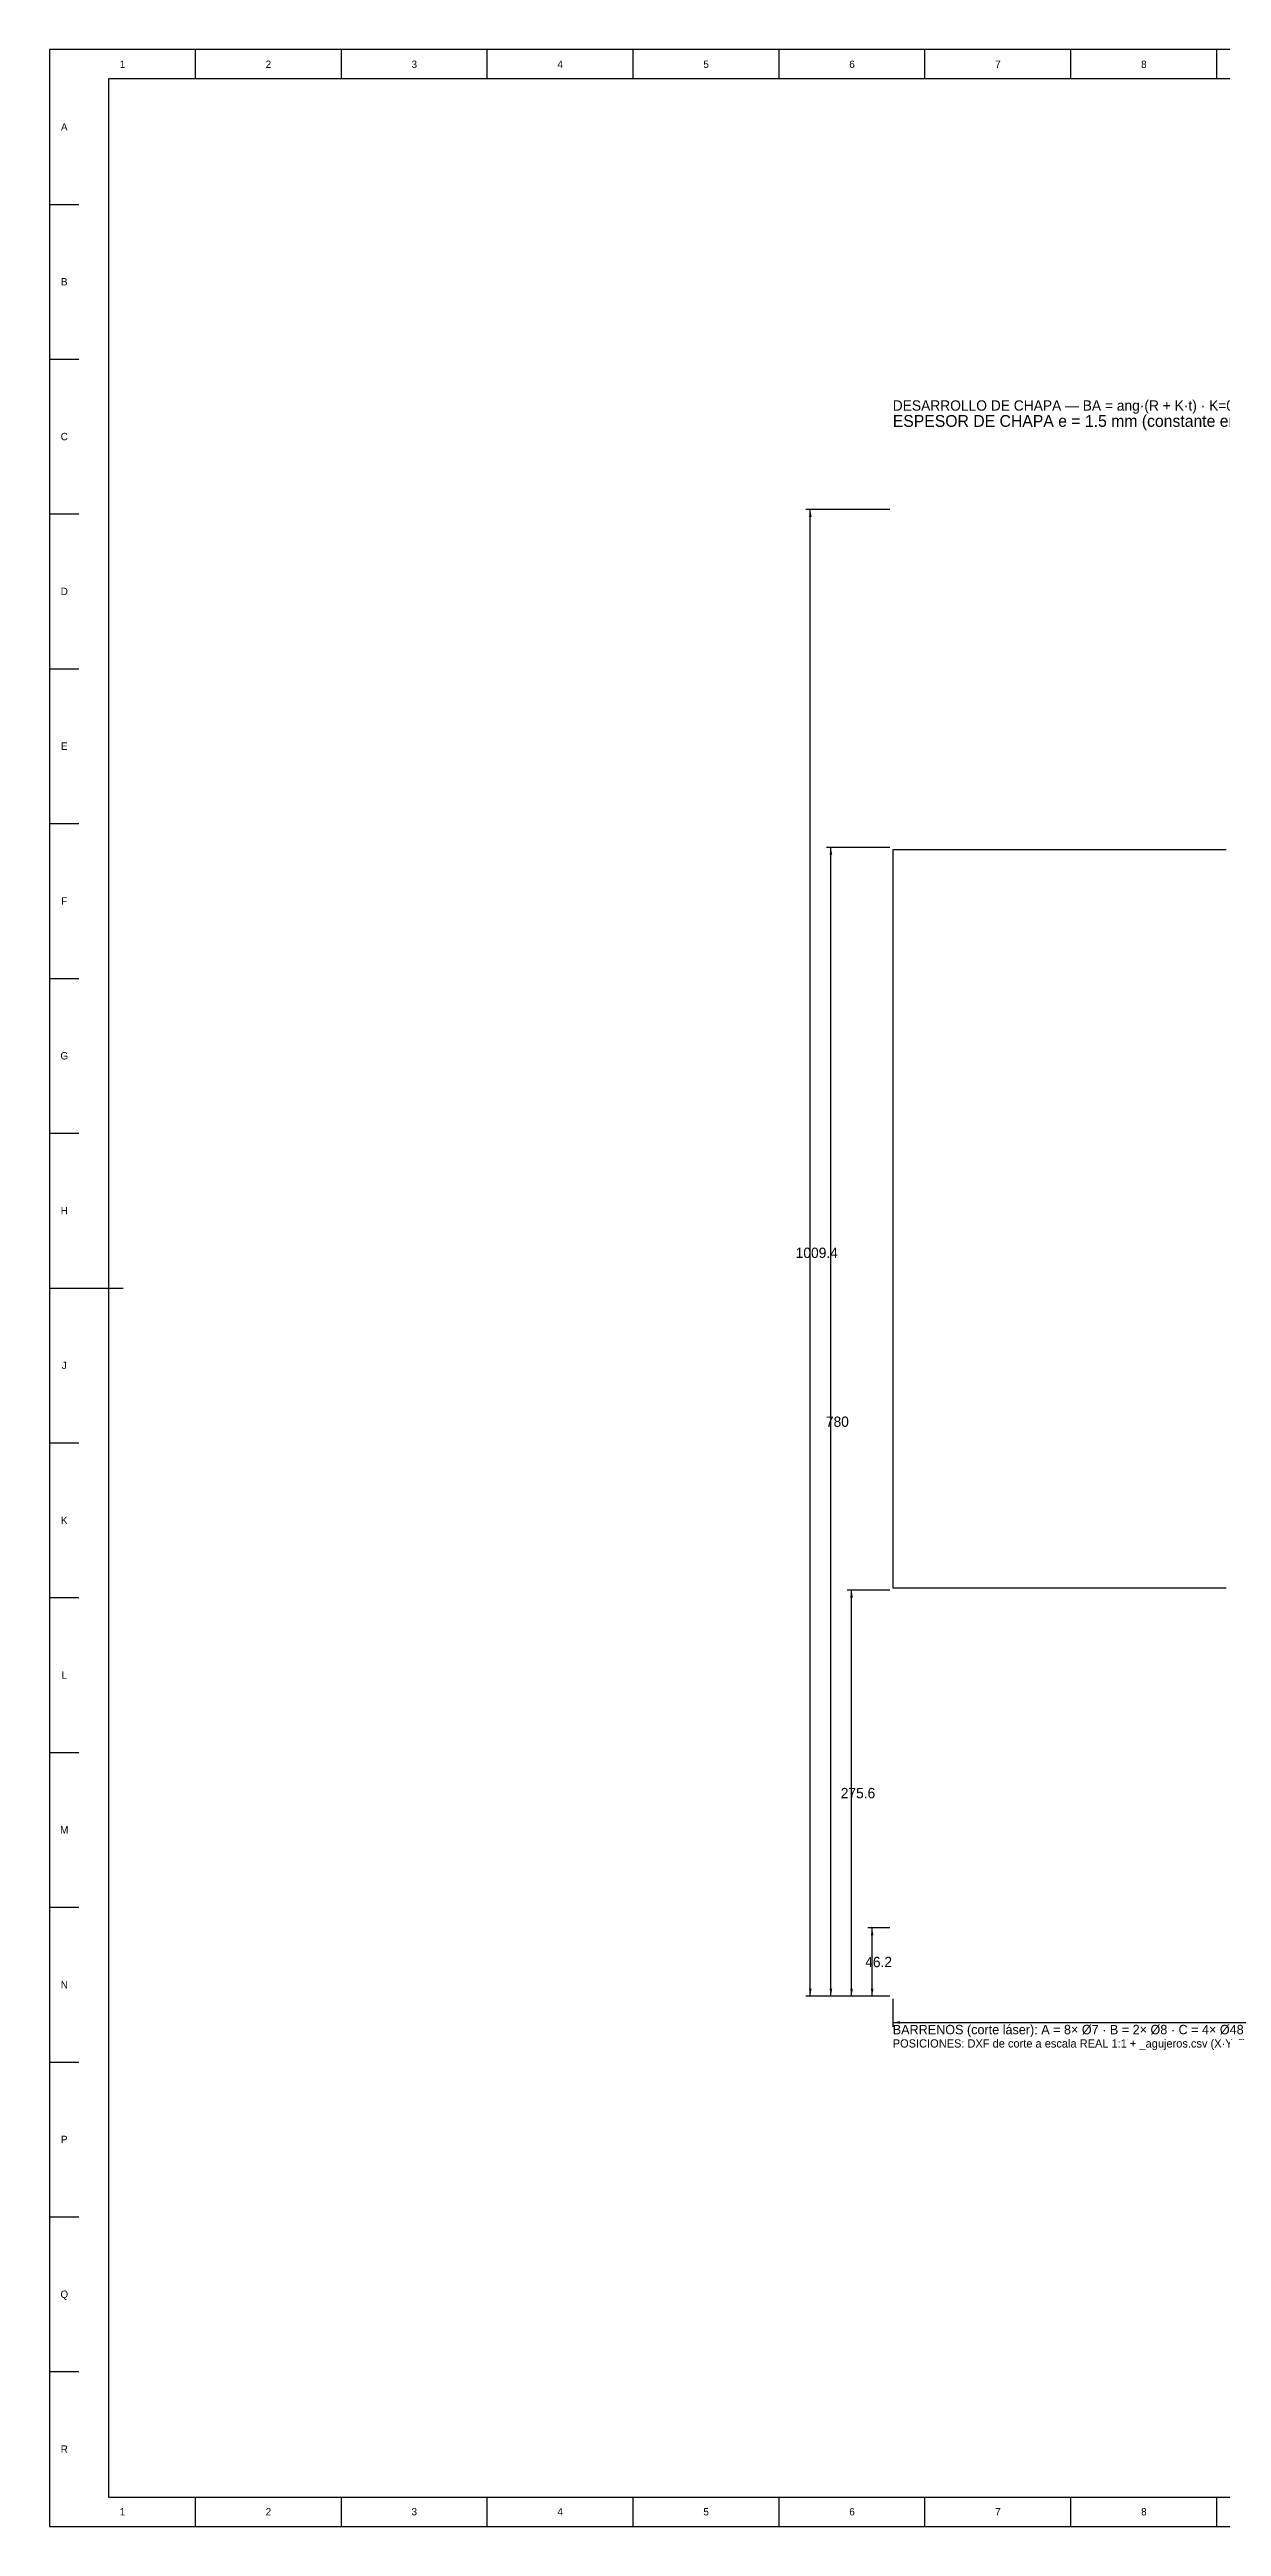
# Model space of a CAD drawing. Extents: x 0 to 2378, y 0 to 1682.
# Drawn here: x 0 to 796, y 0 to 1682 of the extents above; entities that cross this region are included whole.
import ezdxf
from ezdxf.enums import TextEntityAlignment as Align

# ---------------------------------------------------------------- set-up
doc = ezdxf.new("R2010")
doc.units = 0
for name, color, linetype in [('COTAS', 7, 'CONTINUOUS'), ('FINA', 7, 'CONTINUOUS'), ('NORMA', 7, 'CONTINUOUS'), ('TEXTO', 7, 'CONTINUOUS'), ('VISIBLE', 7, 'CONTINUOUS')]:
    doc.layers.add(name, color=color, linetype=linetype)

msp = doc.modelspace()

# ---------------------------------------------------------------- linework, layer by layer
at = {"layer": 'COTAS'}
for p, q in [((570.61, 1369.595), (513.61, 1369.595)), ((516.61, 360.215), (516.61, 1369.595)), ((570.61, 1140.195), (527.61, 1140.195)), ((530.61, 360.215), (530.61, 1140.195)), ((570.61, 635.805), (541.61, 635.805)), ((544.61, 360.215), (544.61, 635.805)), ((570.61, 406.415), (555.61, 406.415)), ((558.61, 360.215), (558.61, 406.415)), ((570.61, 360.215), (513.61, 360.215)), ((570.61, 360.215), (527.61, 360.215)), ((570.61, 360.215), (541.61, 360.215)), ((570.61, 360.215), (555.61, 360.215)), ((572.61, 358.215), (572.61, 339.215)), ((572.61, 342.215), (1825.39, 342.215))]:
    msp.add_line(p, q, dxfattribs=at)
for points in [[(516.61, 1369.595), (517.51, 1364.595), (515.71, 1364.595)], [(530.61, 1140.195), (531.51, 1135.195), (529.71, 1135.195)], [(544.61, 635.805), (545.51, 630.805), (543.71, 630.805)], [(558.61, 406.415), (559.51, 401.415), (557.71, 401.415)], [(516.61, 360.215), (517.51, 365.215), (515.71, 365.215)], [(530.61, 360.215), (531.51, 365.215), (529.71, 365.215)], [(544.61, 360.215), (545.51, 365.215), (543.71, 365.215)], [(558.61, 360.215), (559.51, 365.215), (557.71, 365.215)], [(572.61, 342.215), (577.61, 343.115), (577.61, 341.315)]]:
    msp.add_solid(points, dxfattribs=at)
at = {"layer": 'FINA'}
for p, q in [((2378, 1682), (0, 1682)), ((0, 1682), (0, 0)), ((99.0833, 1662), (99.0833, 1682)), ((198.1667, 1662), (198.1667, 1682)), ((297.25, 1662), (297.25, 1682)), ((396.3333, 1662), (396.3333, 1682)), ((495.4167, 1662), (495.4167, 1682)), ((594.5, 1662), (594.5, 1682)), ((693.5833, 1662), (693.5833, 1682)), ((792.6667, 1662), (792.6667, 1682)), ((0, 1576.875), (20, 1576.875)), ((0, 1471.75), (20, 1471.75)), ((0, 1366.625), (20, 1366.625)), ((0, 1261.5), (20, 1261.5)), ((0, 1156.375), (20, 1156.375)), ((0, 1051.25), (20, 1051.25)), ((0, 946.125), (20, 946.125)), ((0, 841), (20, 841)), ((0, 735.875), (20, 735.875)), ((0, 630.75), (20, 630.75)), ((0, 525.625), (20, 525.625)), ((0, 420.5), (20, 420.5)), ((0, 315.375), (20, 315.375)), ((0, 210.25), (20, 210.25)), ((0, 105.125), (20, 105.125)), ((99.0833, 0), (99.0833, 20)), ((198.1667, 0), (198.1667, 20)), ((297.25, 0), (297.25, 20)), ((396.3333, 0), (396.3333, 20)), ((495.4167, 0), (495.4167, 20)), ((594.5, 0), (594.5, 20)), ((693.5833, 0), (693.5833, 20)), ((792.6667, 0), (792.6667, 20)), ((0, 0), (2378, 0))]:
    msp.add_line(p, q, dxfattribs=at)
at = {"layer": 'NORMA'}
for p, q in [((2358, 1662), (40, 1662)), ((40, 1662), (40, 20)), ((0, 841), (50, 841)), ((40, 20), (2358, 20))]:
    msp.add_line(p, q, dxfattribs=at)
at = {"layer": 'VISIBLE'}
for p, q in [((799, 1138.505), (572.61, 1138.505)), ((572.61, 1138.505), (572.61, 637.505)), ((572.61, 637.505), (799, 637.505))]:
    msp.add_line(p, q, dxfattribs=at)

# ---------------------------------------------------------------- texts
at = {"layer": 'COTAS'}
for s, p in [('1009.4', (521.01, 864.905)), ('780', (535.01, 750.205)), ('275.6', (549.01, 498.01)), ('46.2', (563.01, 383.315))]:
    msp.add_text(s, height=7, dxfattribs=at).set_placement(p, align=Align.MIDDLE_CENTER)
at = {"layer": 'TEXTO'}
for s, p in [('1', (49.5417, 1672)), ('2', (148.625, 1672)), ('3', (247.7083, 1672)), ('4', (346.7917, 1672)), ('5', (445.875, 1672)), ('6', (544.9583, 1672)), ('7', (644.0417, 1672)), ('8', (743.125, 1672)), ('A', (10, 1629.4375)), ('B', (10, 1524.3125)), ('C', (10, 1419.1875)), ('D', (10, 1314.0625)), ('E', (10, 1208.9375)), ('F', (10, 1103.8125)), ('G', (10, 998.6875)), ('H', (10, 893.5625)), ('J', (10, 788.4375)), ('K', (10, 683.3125)), ('L', (10, 578.1875)), ('M', (10, 473.0625)), ('N', (10, 367.9375)), ('P', (10, 262.8125)), ('Q', (10, 157.6875)), ('R', (10, 52.5625)), ('1', (49.5417, 10)), ('2', (148.625, 10)), ('3', (247.7083, 10)), ('4', (346.7917, 10)), ('5', (445.875, 10)), ('6', (544.9583, 10)), ('7', (644.0417, 10)), ('8', (743.125, 10))]:
    msp.add_text(s, height=5, dxfattribs=at).set_placement(p, align=Align.MIDDLE_CENTER)
for s, height, p in [('DESARROLLO DE CHAPA — BA = ang·(R + K·t) · K=0.44 · R=1.5 · t=1.5 ? BA(90°)=3.39 mm', 7, (572.61, 1436.785)), ('ESPESOR DE CHAPA e = 1.5 mm (constante en toda la pieza)', 8, (572.61, 1425.785)), ('BARRENOS (corte láser): A = 8× Ø7 · B = 2× Ø8 · C = 4× Ø48', 6.4, (572.61, 334.215)), ('POSICIONES: DXF de corte a escala REAL 1:1 + _agujeros.csv (X·Y·Ø de cada barreno) — contornos interiores ídem', 5.6, (572.61, 325.215))]:
    msp.add_text(s, height=height, dxfattribs=at).set_placement(p)

doc.saveas('drawing.dxf')
